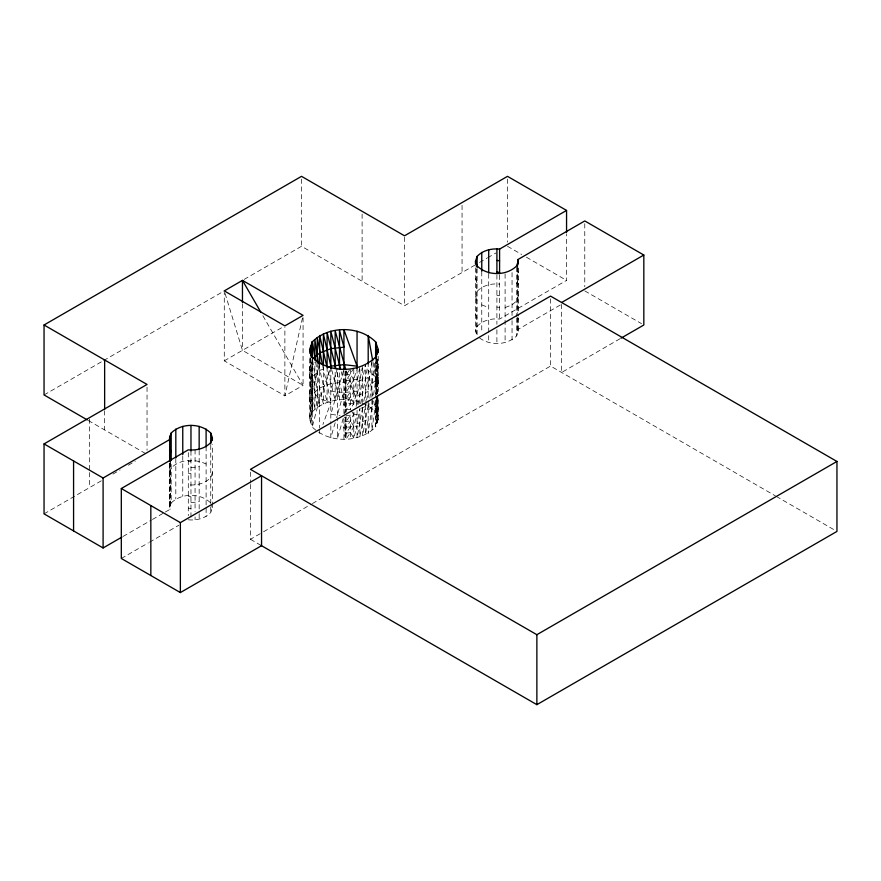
<?xml version="1.0" encoding="UTF-8"?>
<svg xmlns="http://www.w3.org/2000/svg" width="881" height="881" viewBox="0 0 881 881"><rect width="100%" height="100%" fill="white"/><g stroke="black" fill="none" stroke-linecap="round" stroke-linejoin="round"><path stroke-width="0.66" stroke-dasharray="4.41 3.3" d="M376.716 358.545L375.625 385.03L378.235 377.453L377.586 393.344L378.235 391.45M377.255 359.316L375.846 393.708M376.396 394.435L377.96 356.089M376.771 399.192L375.625 427.01C359.338 443.385 328.536 443.385 312.248 427.01L309.638 419.433L309.638 356.331M376.98 393.917L378.235 363.468L375.625 371.044L376.187 357.763M377.475 395.987L376.297 425.06L376.297 397.078M377.96 398.069L376.925 423.221L376.925 396.505M376.242 398.399L375.625 413.013L378.235 405.436L377.586 421.327L377.586 395.888M310.597 358.468L309.638 372.795L312.248 411.856L309.638 419.433L312.248 380.372L309.638 372.795L312.248 365.219L311.907 360.01M312.072 359.657L309.638 396.109L310.938 415.645M345.77 371.397L343.931 380.933L345.297 386.616L336.641 417.671M345.297 380.779L346.079 374.865L349.757 369.58M345.297 392.441L346.079 386.517L350.495 380.185M345.297 404.104L346.079 398.179L350.495 391.847M345.77 412.209L346.079 409.841L350.495 403.498M345.925 416.856L343.931 427.571L345.297 433.254L343.931 439.234L343.931 417.286M345.297 427.417L346.079 421.503L350.495 415.16L350.495 438.485M369.117 403.476L368.192 410.117L375.625 403.685L371.903 430.214L371.903 398.675M369.855 398.179L375.251 359.701M372.828 400.271L368.192 433.43L368.192 365.075M373.577 394.963L375.625 380.372L368.192 386.792L371.903 360.263L371.903 397.298M357.983 404.72L365.406 364.547L365.406 401.439M360.77 403.652L367.718 365.989M362.62 407.595L357.058 437.725L357.058 410.293M363.787 401.318L368.192 377.464L357.058 381.759L359.844 366.694L359.844 403.586M366.331 401.505L359.844 436.646L359.844 408.674L357.058 423.728L368.192 419.444L365.406 434.509L365.406 402.705M366.562 400.249L368.192 391.461L357.058 395.745L362.62 365.626L362.62 402.507M302.458 318.063L284.882 395.833L224.281 360.847L224.281 292.261M344.482 413.519L345.297 409.929L343.931 404.258L346.079 392.353L353.777 379.81L356.398 370.174M319.01 366.078L312.248 392.034L319.682 398.454L330.815 402.749L322.931 424.477M337.379 415.16L337.379 368.522L330.815 391.087L343.931 392.596L357.058 391.087L353.777 403.124L350.495 409.335L345.297 409.929L346.079 404.005L353.777 391.461L357.058 379.425L343.931 380.933M346.079 415.667L357.058 414.4L353.777 426.437L350.495 432.648L345.297 433.254L346.079 427.329L350.495 420.986L354.437 412.374M356.078 406.361L357.058 402.749L343.931 404.258M346.079 416.834L346.079 438.991L350.495 432.648L353.777 438.099L357.058 426.063L343.931 427.571M343.568 370.538L330.815 414.4L340 415.458M335.187 422.682L330.815 437.725L330.815 425.38M343.205 418.42L337.379 438.485L337.379 417.902M169.537 472.767L171.178 468.042C180.032 458.803 195.13 458.737 206.11 464.023M169.537 490.254L171.178 485.53M165.375 512.004L170.077 509.295L169.537 507.753L171.178 503.018L171.178 461.864M212.387 472.767L210.757 477.502C205.163 483.625 196.287 485.629 188.292 484.825M188.292 519.812C196.287 520.605 205.163 518.601 210.757 512.478L212.387 507.753L212.387 444.52M477.117 268.529L477.117 335.848L475.487 331.113L477.117 326.377C482.711 320.266 491.587 318.25 499.582 319.054L566.56 280.389L566.56 233.751M516.695 283.374L518.325 278.649M479.44 337.852C489.869 345.936 507.28 345.418 516.695 335.848L518.325 331.113L518.325 317.391M329.89 370.328L319.682 398.454L312.248 427.01L312.248 359.734M353.777 368.148L346.079 380.691L345.297 386.616L350.495 386.01L353.777 391.461M350.495 426.822L346.079 433.155L345.297 439.079L345.297 416.922M312.447 360.494L312.447 411.68L312.447 359.558M171.178 503.018C181.343 492.787 200.582 492.787 210.757 503.018M312.248 411.856C328.536 395.481 359.338 395.481 375.625 411.856L378.235 419.433L375.625 427.01L375.625 358.358M477.117 291.402C482.711 285.279 491.587 283.275 499.582 284.078M44.05 394.941L102.57 361.166M103.65 360.538L224.049 291.027M244.18 279.398L301.522 246.295L404.522 305.751L474.87 265.137M224.281 360.847L282.504 327.247M44.05 513.865L101.392 480.762M112.988 474.066L120.124 469.947M128.318 465.223L135.333 461.159M479.539 262.439L487.05 258.1M487.7 257.737L495.86 253.023M123.076 536.43L151.279 520.153M152.446 519.471L164.196 512.687M121.314 558.477L148.338 542.872M149.517 542.189L178.887 525.23M518.325 331.113L517.797 329.571L561.274 304.463M250.468 484.44L250.468 539.304L262.373 532.432M263.562 531.75L311.202 504.251M312.392 503.558L550.548 366.055L775.412 495.882M620.004 338.756L561.626 372.454L561.626 303.868M323.393 369.018L319.682 370.449L312.447 376.705L317.27 407.518L317.27 364.47M505.099 307.557L512.048 304.881L516.695 300.861L518.325 296.137L517.797 294.584M360.77 408.31L368.192 405.447L362.62 435.577L362.62 403.784M190.968 467.646L199.161 466.71M190.968 502.633L199.161 501.685M496.906 295.421L499.582 295.73M496.906 307.084L499.582 307.392M188.292 461.512L190.968 461.82M188.292 473.174L190.968 473.482M188.292 496.488L190.968 496.796M188.292 508.15L190.968 508.458M481.764 304.881L488.713 307.557M507.511 246.295L521.684 254.477M526.409 257.208L566.56 280.389M584.775 290.895L641.511 323.657M776.337 496.421L834.582 530.054M225.073 293.472L242.462 350.352L303.064 385.338L303.064 316.753M88.331 420.512L145.861 453.726M250.468 539.304L261.547 545.702M353.777 379.81L350.495 374.348L345.297 374.954L344.482 371.551M353.777 403.124L350.495 397.672L345.297 398.267L343.931 392.596M351.156 410.425L353.777 414.786M353.777 426.437L350.495 420.986L345.297 421.592L344.207 417.054M262.89 315.761L303.064 385.338L284.882 395.833L284.882 327.247M346.2 370.945L357.058 401.141M517.797 271.271L518.325 272.813M517.797 282.933L518.325 284.475M517.797 306.247L518.325 307.799M517.797 317.909L518.325 319.451M475.487 278.649L477.117 283.374M475.487 296.137L477.117 300.861M475.487 313.625L477.117 318.36M211.572 505.386L212.387 507.753M169.537 463.23L170.077 464.772M169.537 469.595L170.077 471.137M169.537 475.949L170.077 477.491M169.537 482.314L170.077 483.856M169.537 488.669L170.077 490.21M169.537 495.034L170.077 496.576M169.537 501.388L170.077 502.93M341.211 371.694L343.931 382.134L330.815 383.653L319.682 387.937L312.447 394.192L314.858 409.599L314.858 362.509M343.931 399.622L336.168 369.58M331.818 370.075L339.504 400.139L339.504 370.538M322.776 366.342L330.815 401.141M372.982 362.19L375.625 376.881L376.716 394.721M372.74 395.822L368.192 370.449L375.625 376.881L378.235 384.457L376.639 358.369M373.698 401.174L375.625 411.856M318.878 365.318L327.104 402.573L327.104 367.586L335.165 400.635L335.165 369.69M315.662 362.267L319.682 387.937L323.393 403.994L323.393 366.331M312.645 360.505L319.682 405.425M310.156 357.29L312.248 388.532L309.638 396.109L312.248 403.685L310.938 423.221L310.938 358.754M376.804 396.098L378.235 419.433L378.235 397.485M584.775 223.686L584.775 286.788M550.548 298.846L550.548 366.055M518.325 268.011L518.325 316.026M517.797 267.846L517.797 315.85M517.797 317.226L517.797 329.571M517.51 266.216L517.51 313.295M517.51 318.68L517.51 333.481M516.695 267.262L516.695 316.642M516.695 318.008L516.695 335.848M512.048 272.592L512.048 319.285M512.048 320.651L512.048 339.857M507.511 179.085L507.511 242.176M505.099 273.925L505.099 342.533M499.582 275.158L499.582 319.054M496.906 274.85L496.906 324.274M496.906 329.769L496.906 343.48M488.713 273.925L488.713 342.533M481.764 271.612L481.764 333.128M476.302 268.903L476.302 333.481M475.487 267.879L475.487 331.113M462.051 205.328L462.051 272.537M404.522 237.165L404.522 305.751M378.235 356.331L378.235 396.109M377.586 358.996L377.586 393.344M376.925 359.624L376.925 393.961M376.297 357.642L376.297 394.534M362.113 214.061L362.113 281.27M357.058 368.853L357.058 404.808M353.777 369.436L353.777 407.011M353.777 412.187L353.777 438.099M350.495 369.69L350.495 409.335M346.079 371.364L346.079 412.176M345.297 371.452L345.297 412.264M343.931 370.648L343.931 415.92M330.815 367.509L330.815 424.003M319.682 363.479L319.682 427.946M319.682 429.322L319.682 433.43M301.522 179.085L301.522 246.295M250.468 472.095L250.468 483.074M242.462 303.714L242.462 350.352M210.757 445.213L210.757 512.478M206.11 446.535L206.11 516.497M199.161 450.587L199.161 512.313M199.161 513.689L199.161 519.173M195.064 449.684L195.064 511.575M195.064 516.949L195.064 519.647M190.968 450.984L190.968 517.378M188.292 452.592L188.292 515.693M182.763 455.962L182.763 496.322M175.815 458.649L175.815 498.998M170.363 462.338L170.363 505.386M170.077 462.657L170.077 509.295M169.813 464.001L169.813 508.524M169.537 463.858L169.537 507.753M147.039 387.2L147.039 450.29M104.641 410.722L104.641 429.928M89.51 419.037L89.51 471.17M89.51 472.535L89.51 487.622"/><path stroke-width="1.32" d="M377.475 354.019L377.586 351.365M378.125 352.125L378.235 349.471L375.625 341.894C359.338 325.518 328.536 325.518 312.248 341.894L309.638 349.471L309.892 353.38M376.187 357.763L376.297 355.098L376.297 357.642M310.773 355.869L310.938 353.259M212.387 440.533L212.387 437.791L210.757 433.067C200.582 422.836 181.343 422.836 171.178 433.067L169.537 437.791L170.077 461.281M169.537 455.279L171.178 450.554M212.387 437.791L210.757 442.526C205.163 448.649 196.287 450.654 188.292 449.85L121.314 488.526L121.314 558.477L180.363 592.572L261.547 545.702L261.547 475.751L180.363 522.62L121.314 488.526M475.487 263.904L475.487 261.161L477.117 256.426C482.711 250.303 491.587 248.299 499.582 249.103L566.56 210.427L566.56 232.375M620.995 338.183L643.824 325.001L643.824 255.038L584.775 220.944L517.797 259.609L518.325 261.161L516.695 265.886C506.531 276.116 487.292 276.116 477.117 265.886L475.487 261.161M312.248 357.257L312.248 341.894L312.248 356.992M313.251 358.523L319.682 352.962L330.815 348.667L343.931 347.158L339.504 330.177L339.504 369.194M87.351 419.951L44.05 394.941L44.05 324.99L301.522 176.332L404.522 235.8L507.511 176.343L566.56 210.427M121.897 537.113L103.099 547.96L44.05 513.865L44.05 443.914L147.039 384.457L44.05 324.99M44.05 443.914L103.099 478.009L170.077 439.344M561.626 302.502L643.824 255.038M836.95 461.457L550.548 296.104L250.468 469.353L536.87 634.705L836.95 461.457L836.95 531.419L536.87 704.668L261.117 545.46M328.338 367.113L330.815 366.155L343.931 364.646L357.058 366.155L343.931 329.67L343.931 369.447M496.906 260.446L499.582 260.754M496.906 272.108L499.582 272.416M260.853 312.226L242.462 280.389L224.281 290.895L284.882 325.882L303.064 315.376L242.462 280.389L242.462 302.337M345.748 369.679L335.165 330.683L335.165 368.346M309.638 349.471L312.248 357.047C328.536 373.434 359.338 373.434 375.625 357.047L378.235 349.471L378.235 352.224M169.537 444.156L170.077 445.698M169.537 450.51L170.077 452.063M169.537 456.876L170.077 458.417M340.529 369.073L330.815 331.179L330.815 368.214M331.487 368.776L323.393 334.042L323.393 364.987M335.837 368.269L327.104 332.611L327.104 367.586L319.682 335.474L319.682 364.282M322.468 365.009L317.27 337.555L317.27 363.115M372.74 360.847L368.192 335.474L368.192 364.282M318.68 364.029L314.858 339.648L314.858 359.822M315.464 360.979L312.447 341.729L312.447 358.193M311.731 357.411L310.938 345.682L310.938 356.001M376.55 357.003L375.625 341.894L375.625 358.358M536.87 634.705L536.87 704.668M518.325 261.161L518.325 263.904M517.797 259.609L517.797 263.727M517.51 263.518L517.51 266.216M499.582 249.103L499.582 273.793M496.906 248.794L496.906 273.484M488.713 249.73L488.713 273.055M481.764 252.418L481.764 271.249M477.117 256.426L477.117 267.395M476.302 263.518L476.302 266.216M357.058 331.179L357.058 368.853M210.757 433.067L210.757 444.035M206.11 429.047L206.11 446.876M199.161 426.371L199.161 449.684M190.968 425.424L190.968 450.984M182.763 426.371L182.763 454.618M180.363 522.62L180.363 592.572M175.815 429.047L175.815 457.856M171.178 433.067L171.178 460.499M170.363 435.423L170.363 460.983M169.813 438.562L169.813 461.457M150.838 505.573L150.838 575.524M104.641 359.977L104.641 409.357M103.099 478.009L103.099 547.96M73.575 460.961L73.575 530.913"/></g></svg>
